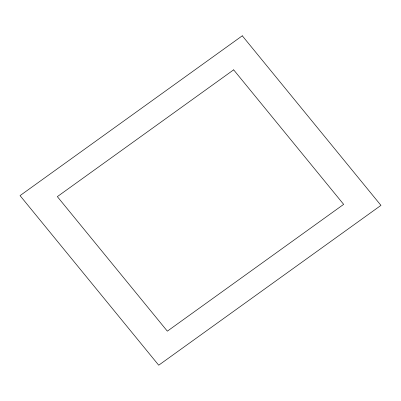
<?xml version="1.0" encoding="UTF-8"?>
<svg xmlns="http://www.w3.org/2000/svg" width="401" height="401" viewBox="0 0 401 401"><rect width="100%" height="100%" fill="white"/><g stroke="black" fill="none" stroke-linecap="round" stroke-linejoin="round"><path stroke-width="0.6" d="M242.289 35.794L20.05 195.623L158.711 365.206L380.95 205.377L242.289 35.794M233.653 69.834L57.343 196.63L167.347 331.166L343.657 204.37L233.653 69.834"/></g></svg>
